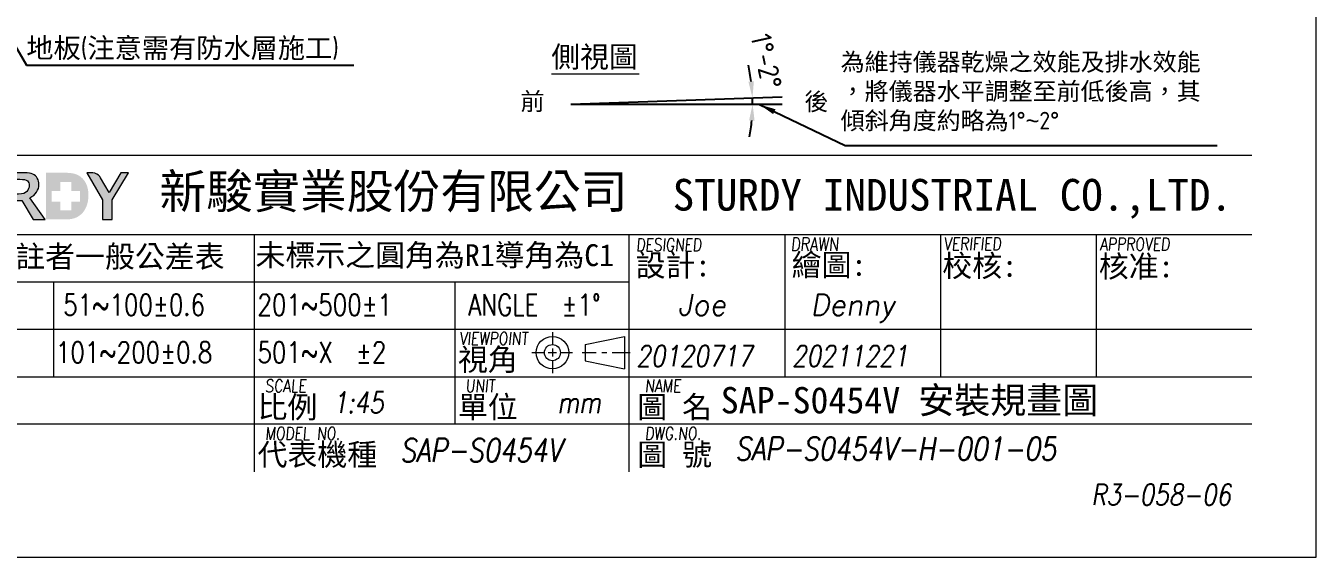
# Model space of a CAD drawing. Header units: millimetres. Extents: x -215875 to 28279, y -2277 to 9295.
# Drawn here: x 22779 to 28279, y 25 to 2290 of the extents above; entities that cross this region are included whole.
import ezdxf

# ---------------------------------------------------------------- set-up
doc = ezdxf.new("R2010")
doc.units = ezdxf.units.MM
doc.header["$MEASUREMENT"] = 0
doc.layers.get('0').update_dxf_attribs({"lineweight": 25})
for name, color, linetype, lineweight in [('D', 3, 'Continuous', 13), ('F', 7, 'Continuous', 15), ('T', 4, 'Continuous', 15)]:
    doc.layers.add(name, color=color, linetype=linetype, lineweight=lineweight)
doc.styles.get("Standard").update_dxf_attribs({"font": 'KAIU.TTF'})
doc.styles.add('STU25', font='isocp2.shx')
doc.styles.add('Text', font='romans.shx', dxfattribs={"width": 0.8, "oblique": 10})
doc.dimstyles.new('STU25', dxfattribs={"dimscale": 35, "dimtxt": 2.5, "dimasz": 2, "dimexe": 0.6, "dimexo": 1, "dimgap": 1, "dimtad": 1, "dimdsep": 46, "dimtxsty": 'STU25', "dimcen": 2, "dimazin": 2, "dimtfac": 1, "dimtmove": 0, "dimatfit": 3, "dimfxl": 0, "dimtolj": 1, "dimtzin": 0, "dimarcsym": 0})
doc.dimstyles.new('STU25$7', dxfattribs={"dimscale": 35, "dimtxt": 2.5, "dimasz": 2, "dimexe": 1.25, "dimexo": 0.625, "dimgap": 1, "dimtad": 0, "dimdec": 4, "dimdsep": 46, "dimtxsty": 'STU25', "dimcen": 2.5, "dimazin": 2, "dimtfac": 1, "dimtdec": 4, "dimtmove": 0, "dimatfit": 3, "dimfxl": 0, "dimtolj": 1, "dimtzin": 0, "dimarcsym": 0})

# ---------------------------------------------------------------- blocks, each defined once
blk = doc.blocks.new('*D1')
at = {"layer": 'D', "color": 0, "lineweight": -2}
for start, end in [(7.1806, 12.3613), (0, 2), (349.6387, 354.8194)]:
    blk.add_arc((25101.9, 1956.2), 774.4, start, end, dxfattribs=at)
at = {"layer": 'D', "color": 0}
for points in [[(25858.7, 2052.1), (25881.9, 2054), (25875.9, 1983.3)], [(25884.9, 1885.8), (25861.6, 1886.8), (25876.4, 1956.2)]]:
    blk.add_solid(points, dxfattribs=at)
at = {"layer": 'Defpoints', "color": 0}
for p in [(26002.4, 1987.7), (25101.9, 1956.2), (25101.9, 1956.2), (25876.3, 1965.2), (26002.9, 1956.2)]:
    blk.add_point(p, dxfattribs=at)
at = {"layer": 'D', "color": 0, "insert": (25935.3, 2138.9), "char_height": 87.5, "attachment_point": 5, "rotation": 282.3613, "style": 'STU25'}
blk.add_mtext('1%%D-2%%D', dxfattribs=at)
blk = doc.blocks.new('新駿LOGO')
at = {"layer": 'F'}
h = blk.add_hatch(color=256, dxfattribs=at)
edge = h.paths.add_edge_path()
edge.add_spline(control_points=[(-518.54, -443.62), (-518.54, -443.62), (-518.54, -439.2), (-518.54, -439.2), (-518.54, -439.2), (-516.88, -439.2), (-516.88, -439.2), (-516.55, -439.2), (-516.29, -439.25), (-516.11, -439.33), (-515.93, -439.41), (-515.79, -439.54), (-515.69, -439.72), (-515.59, -439.89), (-515.54, -440.08), (-515.54, -440.3), (-515.54, -440.56), (-515.61, -440.8), (-515.76, -441.03), (-515.91, -441.26), (-516.12, -441.44), (-516.39, -441.56), (-516.39, -441.56), (-514.95, -443.62), (-514.95, -443.62), (-514.95, -443.62), (-516.07, -443.62), (-516.07, -443.62), (-516.07, -443.62), (-517.17, -441.81), (-517.17, -441.81), (-517.17, -441.81), (-517.67, -441.81), (-517.67, -441.81), (-517.67, -441.81), (-517.67, -443.62), (-517.67, -443.62), (-517.67, -443.62), (-518.54, -443.62), (-518.54, -443.62)], knot_values=[0, 0, 0, 0, 1, 1, 1, 2, 2, 2, 3, 3, 3, 4, 4, 4, 5, 5, 5, 6, 6, 6, 7, 7, 7, 8, 8, 8, 9, 9, 9, 10, 10, 10, 11, 11, 11, 12, 12, 12, 13, 13, 13, 13], degree=3, periodic=0)
edge = h.paths.add_edge_path(flags=16)
edge.add_spline(control_points=[(-517.67, -441.21), (-517.67, -441.21), (-517.46, -441.21), (-517.46, -441.21), (-517.08, -441.21), (-516.82, -441.13), (-516.68, -440.96), (-516.53, -440.8), (-516.46, -440.61), (-516.46, -440.4), (-516.46, -440.22), (-516.52, -440.08), (-516.63, -439.97), (-516.75, -439.86), (-516.99, -439.81), (-517.35, -439.81), (-517.35, -439.81), (-517.67, -439.81), (-517.67, -439.81), (-517.67, -439.81), (-517.67, -441.21), (-517.67, -441.21)], knot_values=[0, 0, 0, 0, 1, 1, 1, 2, 2, 2, 3, 3, 3, 4, 4, 4, 5, 5, 5, 6, 6, 6, 7, 7, 7, 7], degree=3, periodic=0)
h = blk.add_hatch(color=256, dxfattribs=at)
edge = h.paths.add_edge_path()
edge.add_spline(control_points=[(-514.87, -439.2), (-514.87, -439.2), (-514.87, -443.62), (-514.87, -443.62)], knot_values=[0, 0, 0, 0, 1, 1, 1, 1], degree=3, periodic=0)
edge.add_spline(control_points=[(-514.87, -443.62), (-514.87, -443.62), (-513.05, -443.62), (-513.05, -443.62)], knot_values=[8, 8, 8, 8, 9, 9, 9, 9], degree=3, periodic=0)
edge.add_spline(control_points=[(-513.05, -443.62), (-512.51, -443.62), (-512.09, -443.52), (-511.79, -443.32)], knot_values=[7, 7, 7, 7, 8, 8, 8, 8], degree=3, periodic=0)
edge.add_spline(control_points=[(-511.79, -443.32), (-511.48, -443.12), (-511.25, -442.85), (-511.09, -442.5)], knot_values=[6, 6, 6, 6, 7, 7, 7, 7], degree=3, periodic=0)
edge.add_spline(control_points=[(-511.09, -442.5), (-510.93, -442.15), (-510.85, -441.76), (-510.85, -441.32)], knot_values=[5, 5, 5, 5, 6, 6, 6, 6], degree=3, periodic=0)
edge.add_spline(control_points=[(-510.85, -441.32), (-510.85, -440.87), (-510.93, -440.49), (-511.1, -440.17)], knot_values=[4, 4, 4, 4, 5, 5, 5, 5], degree=3, periodic=0)
edge.add_spline(control_points=[(-511.1, -440.17), (-511.27, -439.85), (-511.49, -439.61), (-511.78, -439.45)], knot_values=[3, 3, 3, 3, 4, 4, 4, 4], degree=3, periodic=0)
edge.add_spline(control_points=[(-511.78, -439.45), (-512.06, -439.29), (-512.46, -439.2), (-512.97, -439.2)], knot_values=[2, 2, 2, 2, 3, 3, 3, 3], degree=3, periodic=0)
edge.add_spline(control_points=[(-512.97, -439.2), (-512.97, -439.2), (-514.87, -439.2), (-514.87, -439.2)], knot_values=[1, 1, 1, 1, 2, 2, 2, 2], degree=3, periodic=0)
h.paths.add_polyline_path([(-514.34, -441.95), (-513.51, -441.95), (-513.51, -442.77), (-512.48, -442.77), (-512.48, -441.95), (-511.64, -441.95), (-511.64, -440.92), (-512.48, -440.92), (-512.48, -440.07), (-513.51, -440.07), (-513.51, -440.92), (-514.34, -440.92)], flags=16)
h = blk.add_hatch(color=256, dxfattribs=at)
edge = h.paths.add_edge_path()
edge.add_spline(control_points=[(-509.51, -443.62), (-509.51, -443.62), (-509.51, -441.77), (-509.51, -441.77), (-509.51, -441.77), (-511, -439.2), (-511, -439.2), (-511, -439.2), (-510.64, -439.2), (-510.64, -439.2), (-510.64, -439.2), (-510.3, -439.19), (-510.04, -439.32), (-509.79, -439.45), (-509.71, -439.68), (-509.71, -439.68), (-509.71, -439.68), (-508.9, -441.07), (-508.9, -441.07), (-508.9, -441.07), (-507.78, -439.2), (-507.78, -439.2), (-507.78, -439.2), (-507.05, -439.2), (-507.05, -439.2), (-507.05, -439.2), (-508.59, -441.77), (-508.59, -441.77), (-508.59, -441.77), (-508.59, -443.62), (-508.59, -443.62), (-508.59, -443.62), (-509.51, -443.62), (-509.51, -443.62)], knot_values=[0, 0, 0, 0, 1, 1, 1, 2, 2, 2, 3, 3, 3, 4, 4, 4, 5, 5, 5, 6, 6, 6, 7, 7, 7, 8, 8, 8, 9, 9, 9, 10, 10, 10, 11, 11, 11, 11], degree=3, periodic=0)
at = {"layer": 'F', "lineweight": 0}
for points, knots in [([(-518.54, -443.62), (-518.54, -443.62), (-518.54, -439.2), (-518.54, -439.2), (-518.54, -439.2), (-516.88, -439.2), (-516.88, -439.2), (-516.55, -439.2), (-516.29, -439.25), (-516.11, -439.33), (-515.93, -439.41), (-515.79, -439.54), (-515.69, -439.72), (-515.59, -439.89), (-515.54, -440.08), (-515.54, -440.3), (-515.54, -440.56), (-515.61, -440.8), (-515.76, -441.03), (-515.91, -441.26), (-516.12, -441.44), (-516.39, -441.56), (-516.39, -441.56), (-514.95, -443.62), (-514.95, -443.62), (-514.95, -443.62), (-516.07, -443.62), (-516.07, -443.62), (-516.07, -443.62), (-517.17, -441.81), (-517.17, -441.81), (-517.17, -441.81), (-517.67, -441.81), (-517.67, -441.81), (-517.67, -441.81), (-517.67, -443.62), (-517.67, -443.62), (-517.67, -443.62), (-518.54, -443.62), (-518.54, -443.62)], [0, 0, 0, 0, 1, 1, 1, 2, 2, 2, 3, 3, 3, 4, 4, 4, 5, 5, 5, 6, 6, 6, 7, 7, 7, 8, 8, 8, 9, 9, 9, 10, 10, 10, 11, 11, 11, 12, 12, 12, 13, 13, 13, 13]), ([(-517.67, -441.21), (-517.67, -441.21), (-517.46, -441.21), (-517.46, -441.21), (-517.08, -441.21), (-516.82, -441.13), (-516.68, -440.96), (-516.53, -440.8), (-516.46, -440.61), (-516.46, -440.4), (-516.46, -440.22), (-516.52, -440.08), (-516.63, -439.97), (-516.75, -439.86), (-516.99, -439.81), (-517.35, -439.81), (-517.35, -439.81), (-517.67, -439.81), (-517.67, -439.81), (-517.67, -439.81), (-517.67, -441.21), (-517.67, -441.21)], [0, 0, 0, 0, 1, 1, 1, 2, 2, 2, 3, 3, 3, 4, 4, 4, 5, 5, 5, 6, 6, 6, 7, 7, 7, 7]), ([(-509.51, -443.62), (-509.51, -443.62), (-509.51, -441.77), (-509.51, -441.77), (-509.51, -441.77), (-511, -439.2), (-511, -439.2), (-511, -439.2), (-510.64, -439.2), (-510.64, -439.2), (-510.64, -439.2), (-510.3, -439.19), (-510.04, -439.32), (-509.79, -439.45), (-509.71, -439.68), (-509.71, -439.68), (-509.71, -439.68), (-508.9, -441.07), (-508.9, -441.07), (-508.9, -441.07), (-507.78, -439.2), (-507.78, -439.2), (-507.78, -439.2), (-507.05, -439.2), (-507.05, -439.2), (-507.05, -439.2), (-508.59, -441.77), (-508.59, -441.77), (-508.59, -441.77), (-508.59, -443.62), (-508.59, -443.62), (-508.59, -443.62), (-509.51, -443.62), (-509.51, -443.62)], [0, 0, 0, 0, 1, 1, 1, 2, 2, 2, 3, 3, 3, 4, 4, 4, 5, 5, 5, 6, 6, 6, 7, 7, 7, 8, 8, 8, 9, 9, 9, 10, 10, 10, 11, 11, 11, 11])]:
    blk.add_open_spline(points, degree=3, knots=knots, dxfattribs=at)
at = {"attachment_point": 1, "style": 'STU25'}
for s, insert, char_height in [('{\\f標楷體|b0|i0|c136|p65;新駿實業股份有限公司}', (-504.12, -439.33), 3.25), ('{\\f標楷體|b0|i0|c136|p65;STURDY\\H0.9667x; \\H1.034x;INDUSTRIAL CO.,LTD.}', (-455.51, -439.78), 3)]:
    blk.add_mtext(s, dxfattribs=dict(at, insert=insert, char_height=char_height))
blk = doc.blocks.new('H421')
at = {"layer": 'F', "color": 7}
for p, q in [((155.91, 38.09), (286.91, 38.09)), ((211.36, 38.09), (286.91, 38.09)), ((155.91, 30.59), (286.91, 30.59)), ((192.41, 30.59), (192.41, 17.09)), ((242.66, 30.59), (242.66, 17.09)), ((257.41, 30.59), (257.41, 17.09)), ((272.16, 30.59), (272.16, 17.09)), ((155.91, 26.09), (227.91, 26.09)), ((173.41, 26.09), (173.41, 17.09)), ((211.41, 26.09), (211.41, 17.09)), ((155.91, 21.59), (286.91, 21.59)), ((214.91, 21.59), (286.91, 21.59)), ((227.91, 21.59), (286.91, 21.59)), ((155.91, 17.09), (286.91, 17.09)), ((211.41, 17.09), (211.41, 12.59)), ((227.91, 17.09), (227.91, 8.09)), ((286.91, 12.59), (155.91, 12.59))]:
    blk.add_line(p, q, dxfattribs=at)
at = {"layer": 'F'}
for p, q in [((227.91, 30.59), (227.91, 17.09)), ((192.41, 17.09), (192.41, 8.09))]:
    blk.add_line(p, q, dxfattribs=at)
at = {"layer": 'F', "color": 0}
for p, q in [((220.66, 21.32), (220.66, 20.14)), ((223.77, 20.14), (227.5, 20.92)), ((227.5, 20.92), (227.5, 17.84)), ((220.66, 19.77), (220.66, 19)), ((223.77, 20.14), (223.77, 18.62)), ((218.72, 19.38), (219.89, 19.38)), ((220.27, 19.38), (221.04, 19.38)), ((220.66, 18.62), (220.66, 17.45)), ((221.42, 19.38), (222.57, 19.38)), ((223.49, 19.38), (224.81, 19.38)), ((223.77, 18.62), (227.5, 17.84)), ((225.34, 19.38), (225.81, 19.38)), ((226.31, 19.38), (228.03, 19.38))]:
    blk.add_line(p, q, dxfattribs=at)
for radius in [1.54, 0.762]:
    blk.add_circle((220.66, 19.38), radius, dxfattribs=at)
blk.add_blockref('新駿LOGO', (687.56, 475.62))
at = {"layer": 'F', "lineweight": -3}
for s, height, p in [('未標註者一般公差表', 2.076, (164.12, 27.45)), ('未標示之圓角為R1導角為C1', 2.0757, (192.54, 27.58)), ('設計:', 2.076, (228.54, 26.61)), ('繪圖:', 2.076, (243.32, 26.66)), ('校核:', 2.076, (257.59, 26.57)), ('核准:', 2.076, (272.41, 26.52)), ('視角', 2.076, (211.71, 17.69)), ('比例', 2.076, (192.73, 13.19)), ('單位', 2.076, (211.71, 13.19)), ('圖 名', 2.076, (228.7, 13.19)), ('代表機種', 2.076, (192.73, 8.69)), ('圖 號', 2.076, (228.7, 8.69))]:
    blk.add_text(s, height=height, dxfattribs=at).set_placement(p)
at = {"layer": 'F', "color": 1, "lineweight": 15, "style": 'Text', "oblique": 5, "width": 0.8}
for s, height, p in [('DESIGNED', 1.2, (228.57, 29.01)), ('DRAWN', 1.245, (243.23, 29.03)), ('VERIFIED', 1.2, (257.72, 29.09)), ('APPROVED', 1.2, (272.5, 29.06)), ('VIEWPOINT', 1.2, (211.83, 20.13)), ('SCALE', 1.2, (193.44, 15.63)), ('UNIT', 1.2, (212.42, 15.63)), ('NAME', 1.2, (229.41, 15.63)), ('MODEL NO.', 1.2, (193.44, 11.13)), ('DWG.NO.', 1.2, (229.41, 11.13))]:
    blk.add_text(s, height=height, dxfattribs=at).set_placement(p)
at = {"layer": 'F', "lineweight": 20, "style": 'Text', "width": 0.8}
for s, p in [('51~100±0.6', (174.32, 22.91)), ('201~500±1', (192.72, 22.91)), ('ANGLE  ±1%%D', (212.68, 22.91)), ('101~200±0.8', (173.63, 18.41)), ('501~X  ±2', (192.72, 18.41))]:
    blk.add_text(s, height=2, dxfattribs=at).set_placement(p)

msp = doc.modelspace()

# ---------------------------------------------------------------- linework, layer by layer
for q in [(26002.39, 1987.673), (26002.939, 1956.228)]:
    msp.add_line((25101.939, 1956.228), q)
at = {"layer": 'D'}
msp.add_line((25019.41, 2086.031), (25392.817, 2086.031), dxfattribs=at)
at = {"layer": 'F', "color": 6}
msp.add_lwpolyline([(15093.65, 9294.578), (15093.65, 24.578), (28278.65, 24.578), (28278.65, 9294.578)], close=True, dxfattribs=at)
msp.add_lwpolyline([(15093.65, 9294.578), (15093.65, 24.578), (28278.65, 24.578), (28278.65, 9294.578)], close=True, dxfattribs=at)

# ---------------------------------------------------------------- block references
at = {"xscale": 45, "yscale": 45, "zscale": 45}
msp.add_blockref('H421', (15093.65, 24.578), dxfattribs=at)

# ---------------------------------------------------------------- texts
at = {"layer": 'D', "color": 4}
msp.add_text('SAP-S0454V 安裝規畫圖', height=112.5, dxfattribs=at).set_placement((25740.566, 637.613))
at = {"layer": 'D', "attachment_point": 1}
for s, insert, char_height in [('{\\C3;地板\\Fisocp2.shx;(\\f標楷體|b0|i0|c136|p65;注意需有防水層施工\\Fisocp2.shx;)}', (22780.834, 2238.176), 85), ('{\\C11;側視圖}', (25018.385, 2203.097), 90), ('{\\C3;為維持儀器乾燥之效能及排水效能\\P，將儀器水平調整至前低後高，其\\P傾斜角度約略為\\Fisocp2.shx;1%%D\\f???|b0|i0|c0|p65;~\\Fisocp2.shx;2%%D}', (26251.708, 2173.68), 75)]:
    msp.add_mtext(s, dxfattribs=dict(at, insert=insert, char_height=char_height))
at = {"layer": 'D', "char_height": 75, "width": 218.181, "attachment_point": 1}
for s, insert in [(' 前', (24836.369, 2005.354)), ('{\\Fisocp2.shx; }後', (26054.245, 2004.904))]:
    msp.add_mtext(s, dxfattribs=dict(at, insert=insert))
at = {"layer": 'T', "lineweight": 20, "style": 'Text', "oblique": 10}
for s, p in [('Joe', (25558.142, 1055.741)), ('Denny', (26123.196, 1055.741))]:
    msp.add_text(s, height=90, dxfattribs=at).set_placement(p)
at = {"layer": 'T', "lineweight": 20, "style": 'Text', "oblique": 10, "width": 0.8}
for s, height, p in [('20120717', 90, (25380.822, 837.828)), ('20211221', 90, (26044.572, 837.828)), ('1:45', 90, (24087.17, 638.951)), ('mm', 90, (25043.786, 639.206)), ('SAP-S0454V', 99, (24374.13, 431.348)), ('SAP-S0454V-H-001-05', 99, (25801.909, 437.642))]:
    msp.add_text(s, height=height, dxfattribs=at).set_placement(p)
at = {"layer": 'T', "linetype": 'Continuous', "lineweight": 20, "insert": (27319.48, 336.601), "char_height": 90, "attachment_point": 1, "style": 'Text'}
msp.add_mtext('{R3-058-06}', dxfattribs=at)

# ---------------------------------------------------------------- dimensions: what is measured, and where the dimension line sits
at = {"layer": 'D'}
dim = msp.add_angular_dim_2l(base=(25876.324, 1965.239), line1=((25101.939, 1956.228), (26002.939, 1956.228)), line2=((25101.939, 1956.228), (26002.39, 1987.673)), text='1%%D-2%%D', dimstyle='STU25', override={"dimtxsty": 'STU25'}, dxfattribs=at)
dim.commit()
dim.dimension.update_dxf_attribs({"geometry": '*D1', "text_midpoint": (25858.423, 2122.016), "dimtype": 162})

# ---------------------------------------------------------------- leaders
for points in [[(22472.426, 2652.556), (22781.522, 2122.638), (24177.445, 2122.638)], [(25905.882, 1954.443), (26270.91, 1779.369), (27856.872, 1779.369)]]:
    msp.add_leader(points, dimstyle='STU25$7', override={"dimgap": 1, "dimtad": 0}, dxfattribs=at)

doc.saveas('drawing.dxf')
